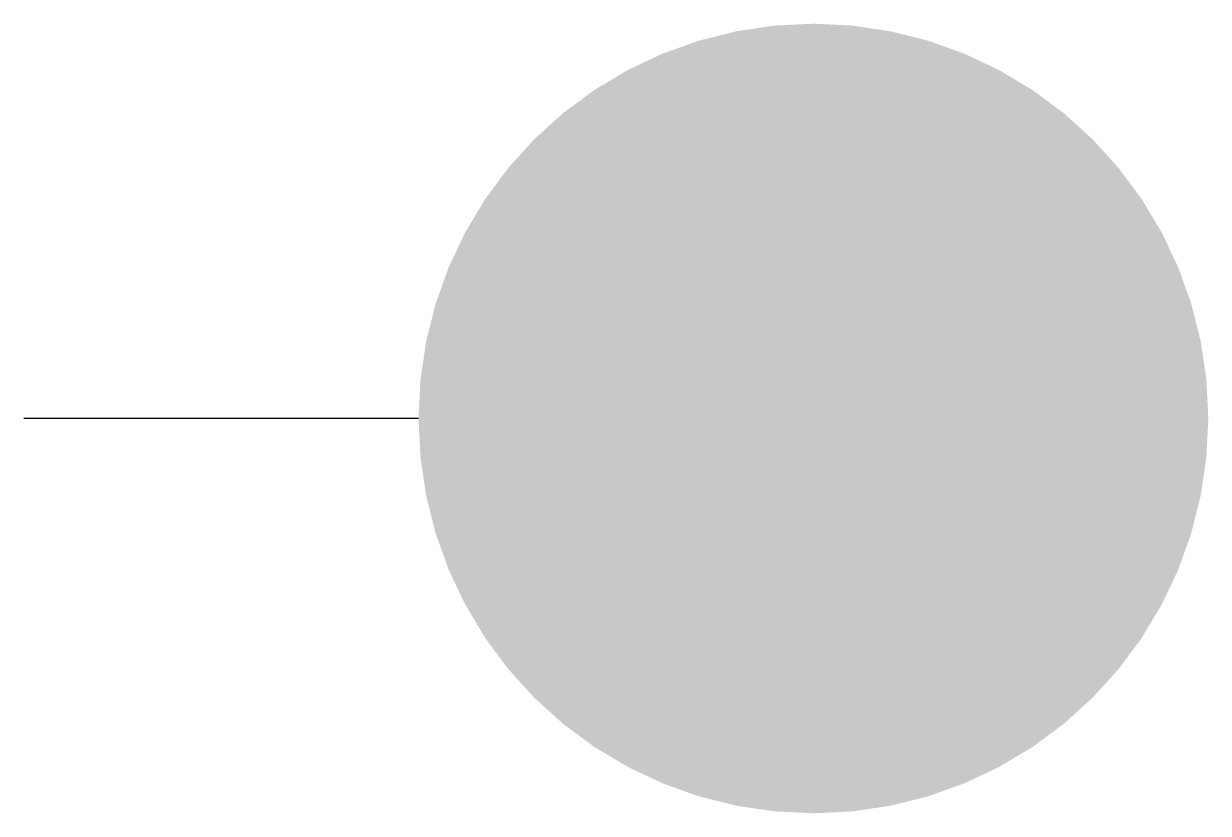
# Model space of a CAD drawing. Header units: millimetres. Extents: x -1 to 0.5, y -0.5 to 0.5.
import ezdxf

# ---------------------------------------------------------------- set-up
doc = ezdxf.new("R2010")
doc.units = ezdxf.units.MM

msp = doc.modelspace()

# ---------------------------------------------------------------- linework, layer by layer
at = {"color": 0, "linetype": 'ByBlock', "lineweight": -2, "transparency": 33554687}
msp.add_line((-0.5, 0), (-1, 0), dxfattribs=at)
at = {"color": 0, "linetype": 'ByBlock', "transparency": 33554687, "const_width": 0.5}
msp.add_lwpolyline([(-0.25, 0, 1), (0.25, 0, 1)], format="xyb", close=True, dxfattribs=at)

doc.saveas('drawing.dxf')
